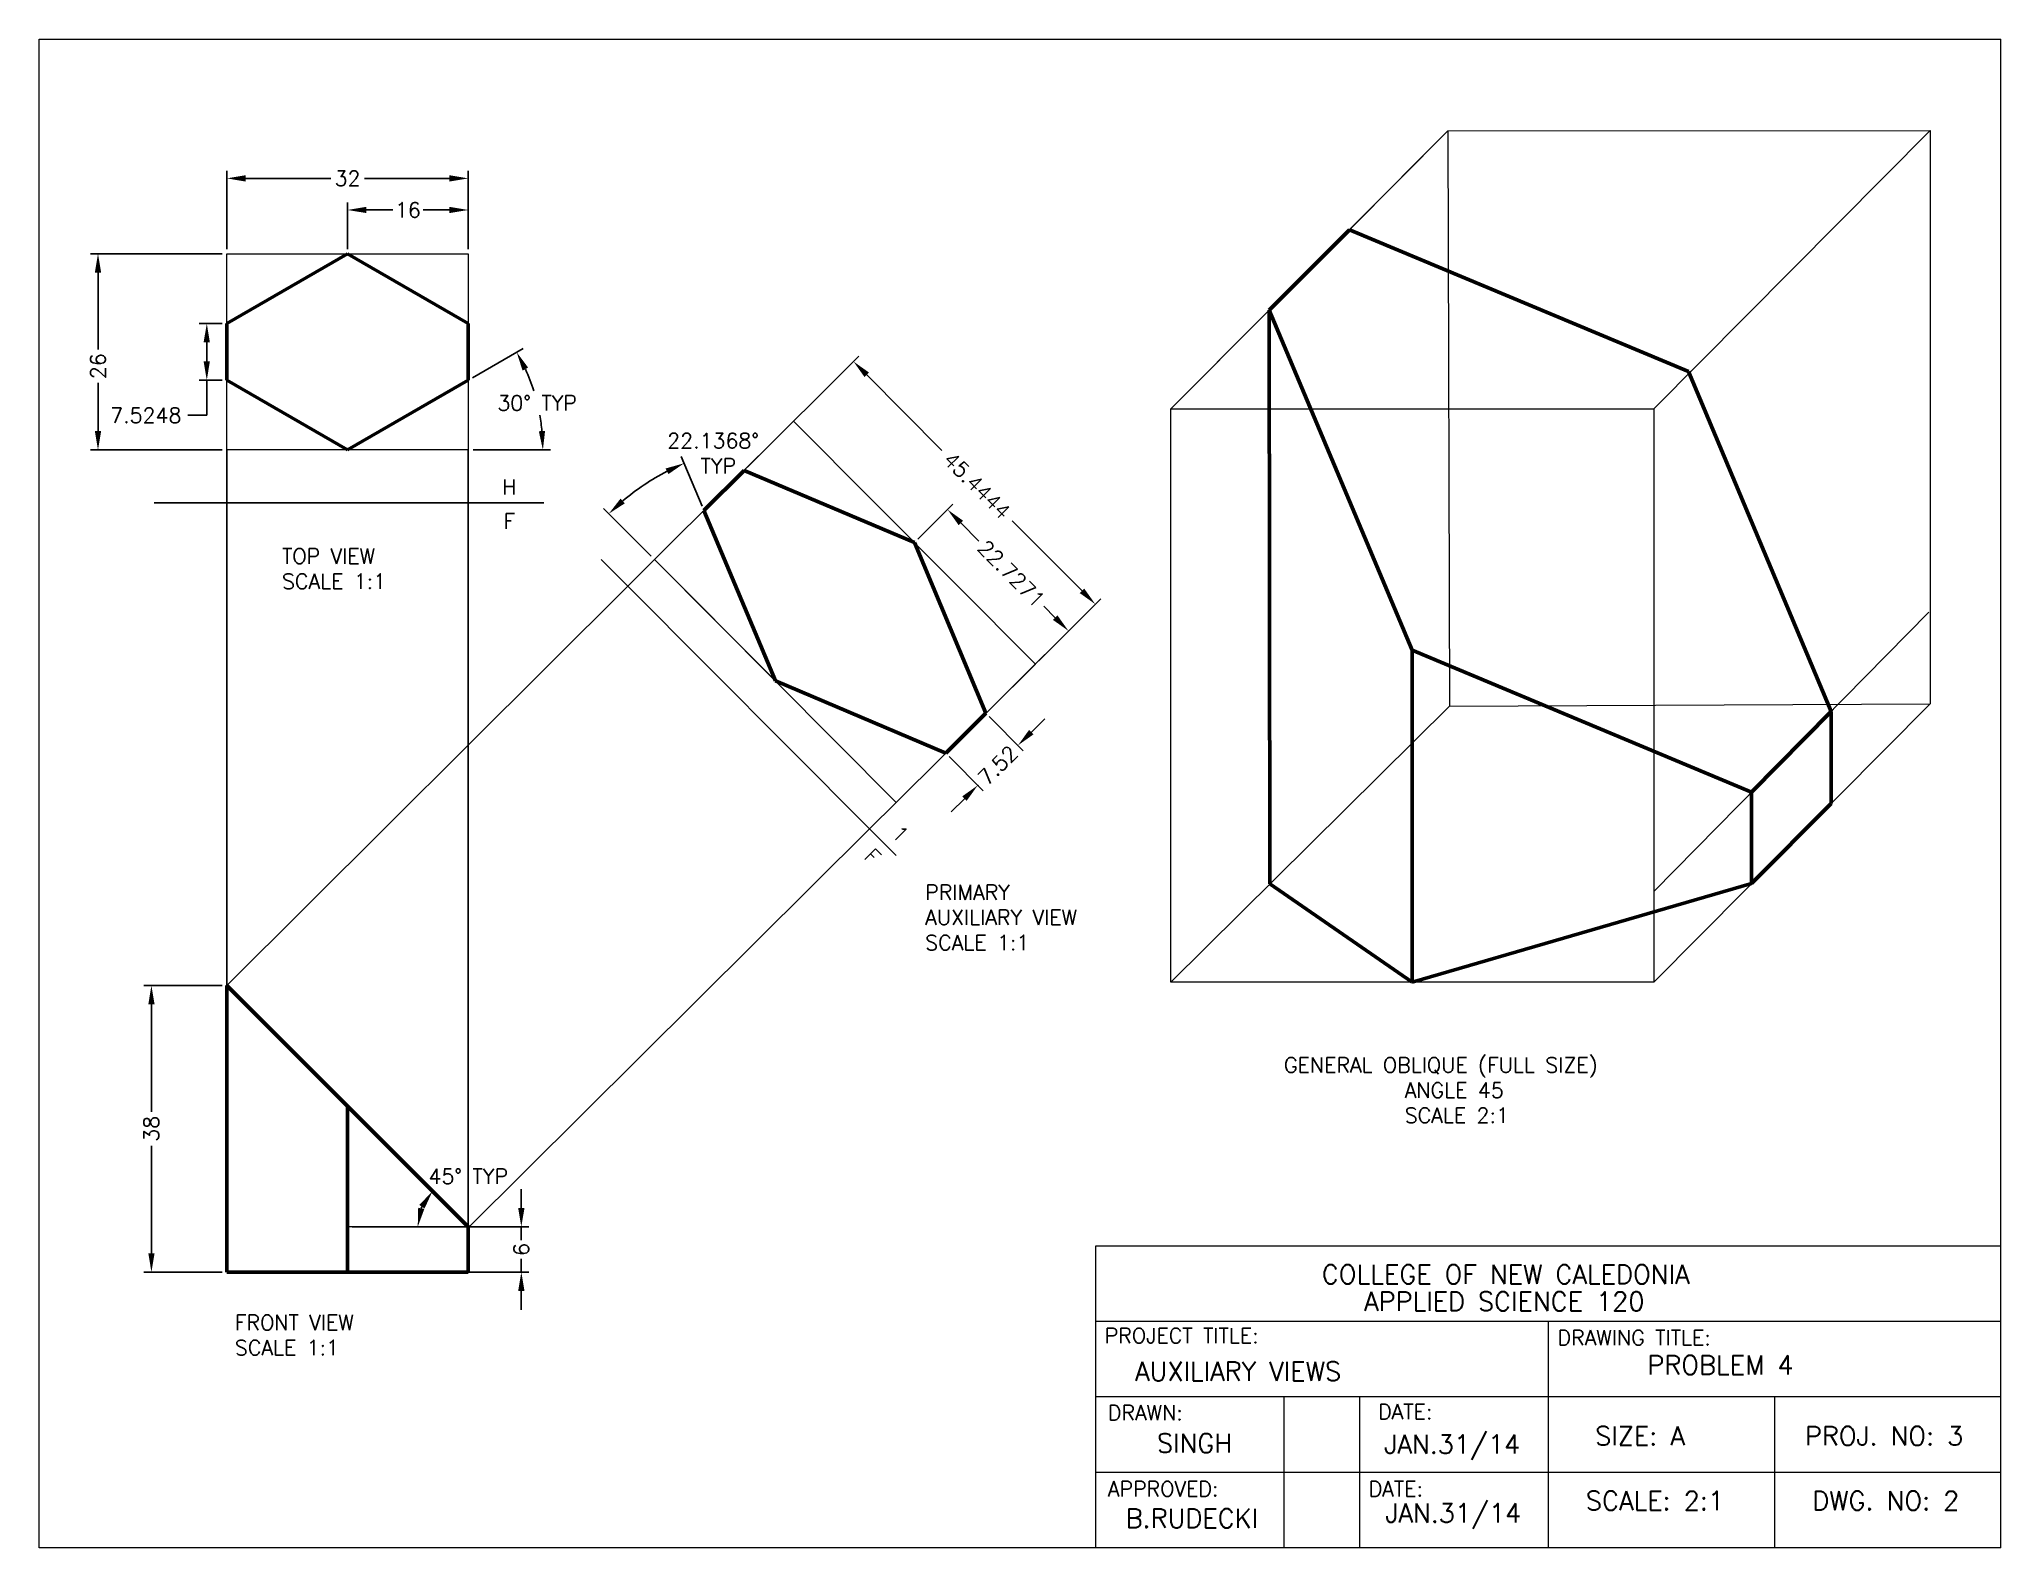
# Model space of a CAD drawing. Extents: x 0 to 260, y 0 to 200.
import ezdxf

# ---------------------------------------------------------------- set-up
doc = ezdxf.new("R2010")
doc.units = 0
doc.header["$LTSCALE"] = 0.4
doc.layers.get('DEFPOINTS').update_dxf_attribs({"linetype": 'CONTINUOUS'})
for name, color, linetype, lineweight in [('CONSTRUCTION', 140, 'CONTINUOUS', 20), ('DIMENSIONS', 110, 'CONTINUOUS', 20), ('TEXT', 7, 'CONTINUOUS', 20), ('VISIBLE', 7, 'CONTINUOUS', 60)]:
    doc.layers.add(name, color=color, linetype=linetype, lineweight=lineweight)
doc.layers.add('FOLDING LINE LAYER', color=6, linetype='CONTINUOUS')
doc.layers.add('PROJECTION LINE LAYER', color=50, linetype='CONTINUOUS')
doc.styles.add('TSTYLE1', font='simplex.shx', dxfattribs={"height": 2})
doc.styles.add('TSTYLE2', font='simplex.shx', dxfattribs={"height": 2.5})
doc.dimstyles.new('DSTYLE1', dxfattribs={"dimtxt": 2, "dimasz": 2.5, "dimexe": 1, "dimexo": 0.625, "dimtad": 0, "dimtoh": 1, "dimdec": 4, "dimzin": 9, "dimdsep": 46, "dimtxsty": 'TSTYLE1', "dimcen": 2.5, "dimadec": 4, "dimazin": 2, "dimtfac": 1, "dimtdec": 4, "dimtmove": 0, "dimatfit": 3, "dimfxl": 1, "dimtolj": 1, "dimtzin": 0, "dimarcsym": 0})

# ---------------------------------------------------------------- blocks, each defined once
blk = doc.blocks.new('*D0')
at = {"layer": 'DEFPOINTS', "color": 0, "transparency": 16777216}
for p in [(56.87, 181.55), (24.87, 171.55), (56.87, 171.55)]:
    blk.add_point(p, dxfattribs=at)
at = {"layer": 'DIMENSIONS', "color": 0, "lineweight": -2, "transparency": 16777216}
for p, q in [((24.87, 172.17), (24.87, 182.55)), ((56.87, 172.17), (56.87, 182.55)), ((27.37, 181.55), (38.63, 181.55)), ((54.37, 181.55), (43.12, 181.55))]:
    blk.add_line(p, q, dxfattribs=at)
at = {"layer": 'DIMENSIONS', "color": 0, "transparency": 16777216}
for points in [[(27.37, 181.97), (27.37, 181.13), (24.87, 181.55)], [(54.37, 181.97), (54.37, 181.13), (56.87, 181.55)]]:
    blk.add_solid(points, dxfattribs=at)
at = {"layer": 'DIMENSIONS', "color": 0, "transparency": 16777216, "insert": (40.87, 181.55), "char_height": 2, "attachment_point": 5, "style": 'TSTYLE1'}
blk.add_mtext('\\A1;32', dxfattribs=at)
blk = doc.blocks.new('*D7')
at = {"layer": 'DEFPOINTS', "color": 0, "transparency": 16777216}
for p in [(125.49, 110.64), (120.16, 105.34), (124.4, 101.08)]:
    blk.add_point(p, dxfattribs=at)
at = {"layer": 'DIMENSIONS', "color": 0, "lineweight": -2, "transparency": 16777216}
for p, q in [((125.93, 110.2), (130.44, 105.67)), ((131.51, 108.14), (133.28, 109.9)), ((120.6, 104.9), (125.11, 100.37)), ((129.73, 106.38), (129.67, 106.32)), ((122.63, 99.31), (120.86, 97.55)), ((124.4, 101.08), (124.46, 101.14))]:
    blk.add_line(p, q, dxfattribs=at)
at = {"layer": 'DIMENSIONS', "color": 0, "transparency": 16777216}
for points in [[(131.21, 108.44), (131.8, 107.85), (129.73, 106.38)], [(122.33, 99.61), (122.92, 99.02), (124.4, 101.08)]]:
    blk.add_solid(points, dxfattribs=at)
at = {"layer": 'DIMENSIONS', "color": 0, "transparency": 16777216, "insert": (127.07, 103.73), "char_height": 2, "attachment_point": 5, "rotation": 44.8312, "style": 'TSTYLE1'}
blk.add_mtext('\\A1;7.52', dxfattribs=at)
blk = doc.blocks.new('*D11')
at = {"layer": 'DEFPOINTS', "color": 0, "transparency": 16777216}
for p in [(116.01, 133.26), (136.44, 121.54), (132.05, 117.16)]:
    blk.add_point(p, dxfattribs=at)
at = {"layer": 'DIMENSIONS', "color": 0, "lineweight": -2, "transparency": 16777216}
for p, q in [((116.45, 133.7), (121.11, 138.34)), ((122.16, 135.87), (124.56, 133.47)), ((134.68, 123.31), (133.17, 124.82)), ((132.49, 117.6), (137.15, 122.24))]:
    blk.add_line(p, q, dxfattribs=at)
at = {"layer": 'DIMENSIONS', "color": 0, "transparency": 16777216}
for points in [[(122.46, 136.16), (121.87, 135.57), (120.4, 137.64)], [(134.97, 123.6), (134.38, 123.01), (136.44, 121.54)]]:
    blk.add_solid(points, dxfattribs=at)
at = {"layer": 'DIMENSIONS', "color": 0, "transparency": 16777216, "insert": (128.86, 129.14), "char_height": 2, "attachment_point": 5, "rotation": 314.8903, "style": 'TSTYLE1'}
blk.add_mtext('\\A1;22.7271', dxfattribs=at)
blk = doc.blocks.new('*D13')
at = {"layer": 'DEFPOINTS', "color": 0, "transparency": 16777216}
for p in [(24.87, 74.55), (14.87, 36.55), (24.87, 36.55)]:
    blk.add_point(p, dxfattribs=at)
at = {"layer": 'DIMENSIONS', "color": 0, "lineweight": -2, "transparency": 16777216}
for p, q in [((24.25, 74.55), (13.87, 74.55)), ((14.87, 72.05), (14.87, 57.79)), ((14.87, 39.05), (14.87, 53.31)), ((24.25, 36.55), (13.87, 36.55))]:
    blk.add_line(p, q, dxfattribs=at)
at = {"layer": 'DIMENSIONS', "color": 0, "transparency": 16777216}
for points in [[(14.46, 72.05), (15.29, 72.05), (14.87, 74.55)], [(14.46, 39.05), (15.29, 39.05), (14.87, 36.55)]]:
    blk.add_solid(points, dxfattribs=at)
at = {"layer": 'DIMENSIONS', "color": 0, "transparency": 16777216, "insert": (14.87, 55.55), "char_height": 2, "attachment_point": 5, "rotation": 90, "style": 'TSTYLE1'}
blk.add_mtext('\\A1;38', dxfattribs=at)
blk = doc.blocks.new('*D15')
at = {"layer": 'DEFPOINTS', "color": 0, "transparency": 16777216}
for p in [(93.42, 142.84), (139.99, 125.09), (125.49, 110.64)]:
    blk.add_point(p, dxfattribs=at)
at = {"layer": 'DIMENSIONS', "color": 0, "lineweight": -2, "transparency": 16777216}
for p, q in [((93.86, 143.28), (108.63, 157.99)), ((109.68, 155.51), (119.66, 145.49)), ((138.23, 126.86), (128.95, 136.17)), ((125.94, 111.09), (140.7, 125.79))]:
    blk.add_line(p, q, dxfattribs=at)
at = {"layer": 'DIMENSIONS', "color": 0, "transparency": 16777216}
for points in [[(109.98, 155.81), (109.39, 155.22), (107.92, 157.28)], [(138.52, 127.15), (137.93, 126.56), (139.99, 125.09)]]:
    blk.add_solid(points, dxfattribs=at)
at = {"layer": 'DIMENSIONS', "color": 0, "transparency": 16777216, "insert": (124.31, 140.83), "char_height": 2, "attachment_point": 5, "rotation": 314.8903, "style": 'TSTYLE1'}
blk.add_mtext('\\A1;45.4444', dxfattribs=at)
blk = doc.blocks.new('*D17')
at = {"layer": 'DEFPOINTS', "color": 0, "transparency": 16777216}
for p in [(24.87, 171.55), (7.79, 145.55), (24.87, 145.55)]:
    blk.add_point(p, dxfattribs=at)
at = {"layer": 'DIMENSIONS', "color": 0, "lineweight": -2, "transparency": 16777216}
for p, q in [((24.25, 171.55), (6.79, 171.55)), ((7.79, 169.05), (7.79, 158.85)), ((7.79, 148.05), (7.79, 154.46)), ((24.25, 145.55), (6.79, 145.55))]:
    blk.add_line(p, q, dxfattribs=at)
at = {"layer": 'DIMENSIONS', "color": 0, "transparency": 16777216}
for points in [[(7.37, 169.05), (8.21, 169.05), (7.79, 171.55)], [(7.37, 148.05), (8.21, 148.05), (7.79, 145.55)]]:
    blk.add_solid(points, dxfattribs=at)
at = {"layer": 'DIMENSIONS', "color": 0, "transparency": 16777216, "insert": (7.79, 156.65), "char_height": 2, "attachment_point": 5, "rotation": 90, "style": 'TSTYLE1'}
blk.add_mtext('\\A1;26', dxfattribs=at)
blk = doc.blocks.new('*D18')
at = {"layer": 'DEFPOINTS', "color": 0, "transparency": 16777216}
for p in [(56.87, 154.79), (65.2, 154.4), (24.87, 145.55), (40.87, 145.55), (56.87, 145.55)]:
    blk.add_point(p, dxfattribs=at)
at = {"layer": 'DIMENSIONS', "color": 0, "lineweight": -2, "transparency": 16777216}
for p, q in [((57.41, 155.1), (64.16, 158.99)), ((57.5, 145.55), (67.76, 145.55))]:
    blk.add_line(p, q, dxfattribs=at)
for start, end in [(17.6432, 24.4646), (5.5354, 10.2267)]:
    blk.add_arc((40.87, 145.55), 25.89, start, end, dxfattribs=at)
at = {"layer": 'DIMENSIONS', "color": 0, "transparency": 16777216}
for points in [[(64.06, 156.08), (64.81, 156.46), (63.29, 158.49)], [(67.05, 148.07), (66.22, 148.03), (66.76, 145.55)]]:
    blk.add_solid(points, dxfattribs=at)
at = {"layer": 'DIMENSIONS', "color": 0, "transparency": 16777216, "insert": (66, 151.77), "char_height": 2, "attachment_point": 5, "style": 'TSTYLE1'}
blk.add_mtext('\\A1;30° TYP', dxfattribs=at)
blk = doc.blocks.new('*D20')
at = {"layer": 'DEFPOINTS', "color": 0, "transparency": 16777216}
for p in [(24.87, 74.55), (50.4, 44.28), (40.87, 42.55), (56.87, 42.55), (56.87, 42.55)]:
    blk.add_point(p, dxfattribs=at)
at = {"layer": 'DIMENSIONS', "color": 0, "lineweight": -2, "transparency": 16777216}
blk.add_arc((56.87, 42.55), 6.7, 156.5121, 158.4879, dxfattribs=at)
at = {"layer": 'DIMENSIONS', "color": 0, "transparency": 16777216}
for points in [[(50.38, 45.45), (51.07, 44.98), (52.14, 47.29)], [(51.05, 44.93), (50.23, 45.08), (50.17, 42.55)]]:
    blk.add_solid(points, dxfattribs=at)
at = {"layer": 'DIMENSIONS', "color": 0, "transparency": 16777216, "insert": (56.87, 49.25), "char_height": 2, "attachment_point": 5, "style": 'TSTYLE1'}
blk.add_mtext('\\A1;45° TYP', dxfattribs=at)
blk = doc.blocks.new('*D21')
at = {"layer": 'DEFPOINTS', "color": 0, "transparency": 16777216}
for p in [(78.52, 139.74), (88.09, 137.53), (81.55, 131.01), (97.58, 114.92), (113.61, 98.83)]:
    blk.add_point(p, dxfattribs=at)
at = {"layer": 'DIMENSIONS', "color": 0, "lineweight": -2, "transparency": 16777216}
for p, q in [((87.85, 138.11), (85.09, 144.7)), ((81.11, 131.45), (74.79, 137.8))]:
    blk.add_line(p, q, dxfattribs=at)
blk.add_arc((97.58, 114.92), 31.29, 117.3324, 130.3114, dxfattribs=at)
at = {"layer": 'DIMENSIONS', "color": 0, "transparency": 16777216}
for points in [[(83.03, 143.09), (83.39, 142.34), (85.48, 143.78)], [(77.62, 138.47), (77.05, 139.09), (75.49, 137.09)]]:
    blk.add_solid(points, dxfattribs=at)
at = {"layer": 'DIMENSIONS', "color": 0, "transparency": 16777216, "insert": (89.33, 145.1), "char_height": 2, "attachment_point": 5, "style": 'TSTYLE1'}
blk.add_mtext('\\A1;22.1368° \\P TYP', dxfattribs=at)
blk = doc.blocks.new('*D22')
at = {"layer": 'DEFPOINTS', "color": 0, "transparency": 16777216}
for p in [(40.87, 42.55), (40.87, 36.55), (63.9, 36.55)]:
    blk.add_point(p, dxfattribs=at)
at = {"layer": 'DIMENSIONS', "color": 0, "lineweight": -2, "transparency": 16777216}
for p, q in [((63.9, 45.05), (63.9, 47.55)), ((41.5, 42.55), (64.9, 42.55)), ((63.9, 42.55), (63.9, 40.79)), ((41.5, 36.55), (64.9, 36.55)), ((63.9, 36.55), (63.9, 38.31)), ((63.9, 34.05), (63.9, 31.55))]:
    blk.add_line(p, q, dxfattribs=at)
at = {"layer": 'DIMENSIONS', "color": 0, "transparency": 16777216}
for points in [[(63.48, 45.05), (64.32, 45.05), (63.9, 42.55)], [(63.48, 34.05), (64.32, 34.05), (63.9, 36.55)]]:
    blk.add_solid(points, dxfattribs=at)
at = {"layer": 'DIMENSIONS', "color": 0, "transparency": 16777216, "insert": (63.9, 39.55), "char_height": 2, "attachment_point": 5, "rotation": 90, "style": 'TSTYLE1'}
blk.add_mtext('\\A1;6', dxfattribs=at)
blk = doc.blocks.new('*D23')
at = {"layer": 'DEFPOINTS', "color": 0, "transparency": 16777216}
for p in [(24.87, 162.31), (22.21, 154.79), (24.87, 154.79)]:
    blk.add_point(p, dxfattribs=at)
at = {"layer": 'DIMENSIONS', "color": 0, "lineweight": -2, "transparency": 16777216}
for p, q in [((24.25, 162.31), (21.21, 162.31)), ((22.21, 159.81), (22.21, 157.29)), ((24.25, 154.79), (21.21, 154.79)), ((22.21, 154.79), (22.21, 150.14)), ((22.21, 150.14), (19.71, 150.14))]:
    blk.add_line(p, q, dxfattribs=at)
at = {"layer": 'DIMENSIONS', "color": 0, "transparency": 16777216}
for points in [[(21.79, 159.81), (22.62, 159.81), (22.21, 162.31)], [(21.79, 157.29), (22.62, 157.29), (22.21, 154.79)]]:
    blk.add_solid(points, dxfattribs=at)
at = {"layer": 'DIMENSIONS', "color": 0, "transparency": 16777216, "insert": (14.13, 150.14), "char_height": 2, "attachment_point": 5, "style": 'TSTYLE1'}
blk.add_mtext('\\A1;7.5248', dxfattribs=at)
blk = doc.blocks.new('*D24')
at = {"layer": 'DEFPOINTS', "color": 0, "transparency": 16777216}
for p in [(56.87, 177.36), (40.87, 171.55), (56.87, 171.55)]:
    blk.add_point(p, dxfattribs=at)
at = {"layer": 'DIMENSIONS', "color": 0, "lineweight": -2, "transparency": 16777216}
for p, q in [((40.87, 172.17), (40.87, 178.36)), ((43.37, 177.36), (46.87, 177.36)), ((54.37, 177.36), (50.88, 177.36)), ((56.87, 172.17), (56.87, 178.36))]:
    blk.add_line(p, q, dxfattribs=at)
at = {"layer": 'DIMENSIONS', "color": 0, "transparency": 16777216}
for points in [[(43.37, 177.78), (43.37, 176.95), (40.87, 177.36)], [(54.37, 177.78), (54.37, 176.95), (56.87, 177.36)]]:
    blk.add_solid(points, dxfattribs=at)
at = {"layer": 'DIMENSIONS', "color": 0, "transparency": 16777216, "insert": (48.87, 177.36), "char_height": 2, "attachment_point": 5, "style": 'TSTYLE1'}
blk.add_mtext('\\A1;16', dxfattribs=at)

msp = doc.modelspace()

# ---------------------------------------------------------------- linework, layer by layer
at = {"layer": 'CONSTRUCTION'}
for p, q in [((150, 151), (186.69536, 187.84359)), ((150, 151), (186.69536, 187.84359)), ((186.69536, 187.84359), (173.6544, 174.74995)), ((186.69536, 187.84359), (250.62283, 187.91569)), ((186.69536, 187.84359), (186.93857, 111.59975)), ((214, 151), (250.62283, 187.91569)), ((250.62283, 187.91569), (250.64755, 111.89115)), ((24.87221, 171.54981), (56.87221, 171.54981)), ((24.87221, 145.54981), (24.87221, 171.54981)), ((24.87221, 171.54981), (56.87221, 171.54981)), ((24.87221, 145.54981), (24.87221, 171.54981)), ((56.87221, 171.54981), (56.87221, 164.54981)), ((56.87221, 171.54981), (56.87221, 145.54981)), ((150, 151), (163.04097, 164.09365)), ((56.87221, 152.54981), (56.87221, 145.54981)), ((150, 75), (150, 151)), ((150, 151), (214, 151)), ((214, 151), (214, 75)), ((81.54733, 131.01157), (99.96675, 149.36165)), ((132.04608, 117.15919), (99.96675, 149.36165)), ((56.87221, 145.54981), (24.87221, 145.54981)), ((56.87221, 145.54981), (24.87221, 145.54981)), ((78.00514, 127.48271), (81.54733, 131.01157)), ((97.57727, 114.92012), (81.54733, 131.01157)), ((81.54733, 131.01157), (113.60721, 98.82867)), ((214, 87), (250.48363, 124.05327)), ((113.60721, 98.82867), (132.04608, 117.15919)), ((186.93857, 111.59975), (250.64755, 111.89115)), ((214, 75), (250.64755, 111.89115)), ((150, 75), (186.93857, 111.59975)), ((110.06127, 95.30357), (113.60721, 98.82867)), ((214, 75), (150, 75)), ((56.87221, 42.54981), (40.87221, 42.54981))]:
    msp.add_line(p, q, dxfattribs=at)
at = {"layer": 'FOLDING LINE LAYER'}
for p, q in [((24.87221, 138.54981), (15.23975, 138.54981)), ((15.23975, 138.54981), (66.8994, 138.54981)), ((24.87221, 138.54981), (66.8994, 138.54981)), ((78.00514, 127.48271), (74.47638, 131.02501)), ((78.00514, 127.48271), (110.06127, 95.30357)), ((110.06127, 95.30357), (113.59003, 91.76127))]:
    msp.add_line(p, q, dxfattribs=at)
at = {"layer": 'PROJECTION LINE LAYER'}
for p, q in [((24.87221, 145.54981), (24.87221, 74.54981)), ((24.87221, 145.54981), (24.87221, 138.54981)), ((56.87221, 145.54981), (56.87221, 74.54981)), ((24.87221, 74.54981), (78.00514, 127.48271)), ((56.87221, 42.42707), (110.06127, 95.30357)), ((56.87221, 74.54981), (56.87221, 42.54981))]:
    msp.add_line(p, q, dxfattribs=at)
at = {"layer": 'TEXT'}
for p, q in [((0, 200), (260, 200)), ((0, 0), (0, 200)), ((260, 0), (260, 200)), ((260, 40), (140, 40)), ((140, 40), (140, 0)), ((260, 30), (140, 30)), ((200, 30), (200, 0)), ((260, 20), (140, 20)), ((165, 0), (165, 20)), ((175, 20), (175, 0)), ((230, 20), (230, 0)), ((260, 10), (140, 10)), ((260, 0), (0, 0))]:
    msp.add_line(p, q, dxfattribs=at)
at = {"layer": 'VISIBLE'}
for p, q in [((163.04097, 164.09365), (173.6544, 174.74995)), ((173.6544, 174.74995), (218.58949, 155.94843)), ((40.87221, 171.54981), (24.87221, 162.31221)), ((40.87221, 171.54981), (56.87221, 162.31221)), ((163.04097, 164.09365), (182, 119)), ((163.1274, 88.00699), (163.04097, 164.09365)), ((24.87221, 162.31221), (24.87221, 154.78742)), ((56.87221, 154.78742), (56.87221, 162.30742)), ((40.87221, 145.54981), (24.87221, 154.78742)), ((40.87221, 145.54981), (56.87221, 154.78742)), ((237.51791, 110.88511), (218.58949, 155.94843)), ((88.09331, 137.53291), (93.42077, 142.84031)), ((88.09331, 137.53291), (93.42077, 142.84031)), ((93.42077, 142.84031), (116.00641, 133.26042)), ((88.09331, 137.53291), (97.57727, 114.92012)), ((125.49319, 110.64481), (116.00641, 133.26042)), ((226.96572, 100.16816), (182, 119)), ((182, 119), (182, 75)), ((120.1601, 105.34306), (97.57727, 114.92012)), ((120.1601, 105.34306), (125.49319, 110.64481)), ((120.1601, 105.34306), (125.49319, 110.64481)), ((226.96572, 100.16816), (237.51791, 110.88511)), ((237.51791, 110.88511), (237.51791, 98.67423)), ((226.96572, 100.16816), (226.96572, 88.0519)), ((226.96572, 88.0519), (237.51791, 98.67423)), ((163.1274, 88.00699), (182, 75)), ((182, 75), (226.96572, 88.0519)), ((24.87221, 74.54981), (24.87221, 36.54981)), ((56.87221, 42.54981), (24.87221, 74.54981)), ((40.87221, 58.54981), (40.87221, 36.54981)), ((56.87221, 36.54981), (56.87221, 42.54981)), ((24.87221, 36.54981), (56.87221, 36.54981))]:
    msp.add_line(p, q, dxfattribs=at)

# ---------------------------------------------------------------- texts
at = {"layer": 'FOLDING LINE LAYER', "style": 'TSTYLE1'}
for s, p in [('H', (61.36001, 139.64799)), ('F', (61.54561, 135.1031))]:
    msp.add_text(s, height=2, dxfattribs=at).set_placement(p)
for s, p in [('1', (112.81471, 94.54367)), ('F', (109.1954, 91.48282))]:
    msp.add_text(s, height=2, rotation=314.8902754, dxfattribs=at).set_placement(p)
at = {"layer": 'TEXT'}
for s, height, style, p in [('COLLEGE OF NEW CALEDONIA', 2.5, 'TSTYLE2', (170, 35)), ('   APPLIED SCIENCE 120', 2.5, 'TSTYLE2', (170, 31.41316)), ('PROJECT TITLE:', 2, 'TSTYLE1', (141.23248, 27.12842)), ('DRAWING TITLE:', 2, 'TSTYLE1', (201.25348, 26.85199)), ('AUXILIARY VIEWS', 2.5, 'TSTYLE2', (145.24309, 22.1526)), ('PROBLEM 4', 2.5, 'TSTYLE2', (213.14704, 22.9819)), ('DRAWN:', 2, 'TSTYLE1', (141.64737, 16.90034)), ('DATE:', 2, 'TSTYLE1', (177.46635, 17.03856)), ('SIZE: A', 2.5, 'TSTYLE2', (206.23218, 13.58312)), ('PROJ. NO: 3', 2.5, 'TSTYLE2', (234.02993, 13.58312)), ('SINGH', 2.5, 'TSTYLE2', (148.14734, 12.6156)), ('JAN.31/14', 2.5, 'TSTYLE2', (178.29614, 12.47738)), ('APPROVED:', 2, 'TSTYLE1', (141.64737, 6.81048)), ('DATE:', 2, 'TSTYLE1', (176.22168, 6.81048)), ('JAN.31/14', 2.5, 'TSTYLE2', (178.43443, 3.35504)), ('SCALE: 2:1', 2.5, 'TSTYLE2', (205, 5)), ('DWG. NO: 2', 2.5, 'TSTYLE2', (235, 5)), ('B.RUDECKI', 2.5, 'TSTYLE2', (143.99842, 2.66396))]:
    msp.add_text(s, height=height, dxfattribs=dict(at, style=style)).set_placement(p)
at = {"layer": 'TEXT', "char_height": 2, "attachment_point": 1, "style": 'TSTYLE1'}
for s, width, insert in [('TOP VIEW\\PSCALE 1:1', 20, (32.18383, 132.46905)), ('PRIMARY \\PAUXILIARY VIEW\\PSCALE 1:1', 23.2359768, (117.43548, 87.90107)), ('GENERAL OBLIQUE (FULL SIZE)\\P^I^IANGLE 45\\P^I^ISCALE 2:1', 75, (165, 65)), ('FRONT VIEW\\PSCALE 1:1', 39.1960415, (25.93275, 30.86107))]:
    msp.add_mtext_dynamic_manual_height_columns(s, width=width, gutter_width=10, heights=[0], dxfattribs=dict(at, insert=insert))

# ---------------------------------------------------------------- dimensions: what is measured, and where the dimension line sits
at = {"layer": 'DIMENSIONS'}
dim = msp.add_linear_dim(base=(56.87221, 181.54981), p1=(24.87221, 171.54981), p2=(56.87221, 171.54981), dimstyle='DSTYLE1', dxfattribs=at)
dim.commit()
dim.dimension.update_dxf_attribs({"geometry": '*D0', "text_midpoint": (40.87221, 181.54981)})
for p1, p2, distance, picture, middle in [((40.87221, 171.54981), (56.87221, 171.54981), 5.8125, '*D24', (48.87221, 177.36231)), ((125.49319, 110.64481), (120.1601, 105.34306), 6.01559, '*D7', (127.06776, 103.72775)), ((24.87221, 74.54981), (24.87221, 36.54981), -10, '*D13', (14.87221, 55.54981)), ((40.87221, 42.54981), (40.87221, 36.54981), 23.02935, '*D22', (63.90156, 39.54981))]:
    dim = msp.add_aligned_dim(p1=p1, p2=p2, distance=distance, dimstyle='DSTYLE1', dxfattribs=at)
    dim.commit()
    dim.dimension.update_dxf_attribs({"geometry": picture, "text_midpoint": middle})
for base, p1, p2, angle, picture, middle in [((7.79127, 145.54981), (24.87221, 171.54981), (24.87221, 145.54981), 270, '*D17', (7.79127, 156.65378)), ((22.20778, 154.78742), (24.87221, 162.31221), (24.87221, 154.78742), 270, '*D23', (14.1304, 150.13756)), ((139.9904, 125.08659), (93.42077, 142.84031), (125.49319, 110.64481), 314.8902608, '*D15', (124.30668, 140.8305)), ((136.44007, 121.53639), (116.00641, 133.26042), (132.04608, 117.15919), 314.8902547, '*D11', (128.86279, 129.14276))]:
    dim = msp.add_linear_dim(base=base, p1=p1, p2=p2, angle=angle, dimstyle='DSTYLE1', dxfattribs=at)
    dim.commit()
    dim.dimension.update_dxf_attribs({"geometry": picture, "text_midpoint": middle, "dimtype": 161})
for base, line1, line2, text, picture, middle in [((65.19809, 154.40371), ((40.87221, 145.54981), (56.87221, 154.78742)), ((56.87221, 145.54981), (24.87221, 145.54981)), '<> TYP', '*D18', (66.00065, 151.77088)), ((78.52375, 139.74097), ((81.54733, 131.01157), (113.60721, 98.82867)), ((88.09331, 137.53291), (97.57727, 114.92012)), '<> \\P TYP', '*D21', (89.33024, 145.10452)), ((50.4026, 44.28334), ((56.87221, 42.54981), (24.87221, 74.54981)), ((56.87221, 42.54981), (40.87221, 42.54981)), '<> TYP', '*D20', (56.87221, 49.24765))]:
    dim = msp.add_angular_dim_2l(base=base, line1=line1, line2=line2, text=text, dimstyle='DSTYLE1', dxfattribs=at)
    dim.commit()
    dim.dimension.update_dxf_attribs({"geometry": picture, "text_midpoint": middle, "dimtype": 162})

doc.saveas('drawing.dxf')
